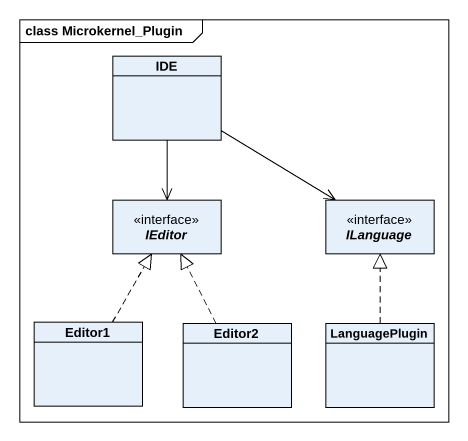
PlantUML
@startuml
mainframe class Microkernel_Plugin
hide circle
hide empty members
class IDE
interface IEditor
interface ILanguage
class Editor1
class Editor2
class LanguagePlugin
IDE --> IEditor
IDE --> ILanguage
Editor1 .up.|> IEditor
Editor2 .up.|> IEditor
LanguagePlugin .up.|> ILanguage
@enduml
